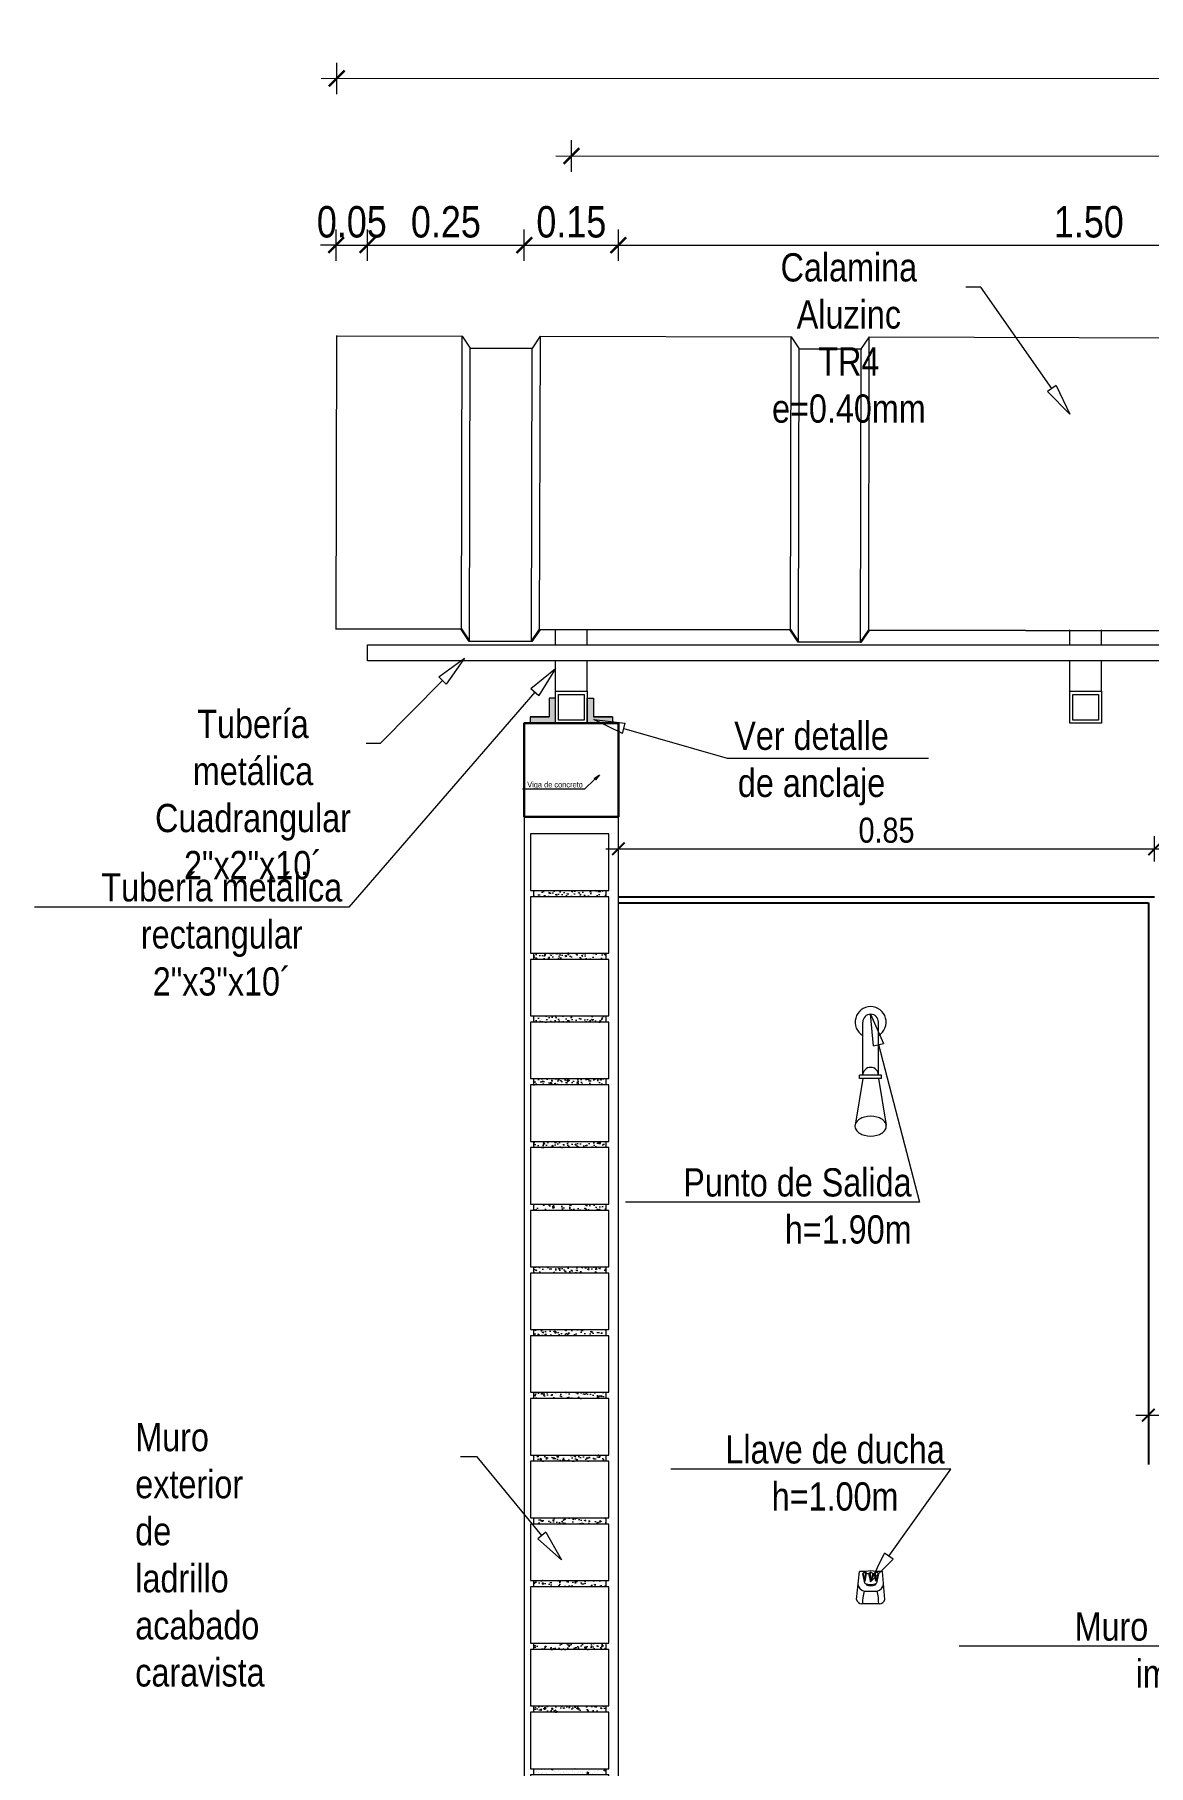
# Model space of a CAD drawing. Header units: metres. Extents: x 116.6 to 157, y -0.9 to 78.1.
# Drawn here: x 117.134 to 118.91, y 68.803 to 71.562 of the extents above; entities that cross this region are included whole.
import ezdxf
from ezdxf import colors
from ezdxf.entities.mleader import LeaderData, LeaderLine
from ezdxf.math import Vec2, Vec3

# ---------------------------------------------------------------- set-up
doc = ezdxf.new("R2010")
doc.units = ezdxf.units.M
doc.layers.get('0').update_dxf_attribs({"color": 253})
doc.layers.get('Defpoints').update_dxf_attribs({"color": 30, "lineweight": 9})
for name, color, linetype, lineweight in [('-Accesorios PVC', 88, 'Continuous', 20), ('-Acero techos', 252, 'Continuous', 13), ('-Achurado', 251, 'Continuous', 5), ('-Acotado', 251, 'Continuous', 5), ('-Ladrillo', 34, 'Continuous', 9), ('-Techo', 136, 'Continuous', 20), ('-Vista', 148, 'Continuous', 9), ('C-COLUMNAS', 150, 'Continuous', 30), ('FIC-2ES_CONCRETO 210', 251, 'Continuous', 30), ('FIC-2ES_VEREDA', 253, 'Continuous', 5), ('sanitarios', 134, 'Continuous', 15)]:
    doc.layers.add(name, color=color, linetype=linetype, lineweight=lineweight)
doc.layers.add('A_50_CotasExter', color=253, linetype='Continuous')
doc.styles.add('-Arial Narrow', font='ARIALN.TTF')
doc.dimstyles.new('Esc 1_20n', dxfattribs={"dimscale": 0.02, "dimtxt": 2, "dimasz": 1, "dimexe": 1, "dimexo": 1, "dimgap": 0.45, "dimtad": 1, "dimtoh": 1, "dimzin": 3, "dimdsep": 46, "dimtxsty": '-Arial Narrow', "dimblk": 'ARCHTICK', "dimcen": 1, "dimdle": 1, "dimclrd": 252, "dimclre": 252, "dimclrt": 252, "dimadec": 0, "dimazin": 0, "dimtfac": 1, "dimtix": 1, "dimtmove": 1, "dimatfit": 2, "dimldrblk": 'ARCHTICK', "dimfxl": 1, "dimfxlon": 1, "dimtolj": 2, "dimlwd": 5, "dimlwe": 5, "dimarcsym": 0})

# ---------------------------------------------------------------- blocks, each defined once
blk = doc.blocks.new('_ArchTick')
at = {"color": 0, "linetype": 'ByBlock', "const_width": 0.15}
blk.add_lwpolyline([(-0.5, -0.5), (0.5, 0.5)], dxfattribs=at)
blk = doc.blocks.new('*D89')
at = {"layer": '-Acotado', "color": 252, "lineweight": 5, "transparency": 16777216}
for p, q in [((118.0648, 70.2444), (118.0648, 70.2844)), ((118.9198, 70.2444), (118.9198, 70.2844)), ((118.0448, 70.2644), (118.9398, 70.2644))]:
    blk.add_line(p, q, dxfattribs=at)
at = {"layer": 'Defpoints', "color": 0, "transparency": 16777216}
for p in [(118.9198, 70.2644), (118.0648, 70.1781), (118.9198, 70.1781)]:
    blk.add_point(p, dxfattribs=at)
at = {"layer": '-Acotado', "color": 252, "lineweight": 5, "transparency": 16777216, "xscale": 0.02, "yscale": 0.02, "zscale": 0.02, "rotation": 180}
blk.add_blockref('_ArchTick', (118.0648, 70.2644), dxfattribs=at)
at = {"layer": '-Acotado', "color": 252, "lineweight": 5, "transparency": 16777216, "xscale": 0.02, "yscale": 0.02, "zscale": 0.02}
blk.add_blockref('_ArchTick', (118.9198, 70.2644), dxfattribs=at)
at = {"layer": '-Acotado', "color": 252, "transparency": 16777216, "insert": (118.4923, 70.2938), "char_height": 0.04, "attachment_point": 5, "style": '-Arial Narrow'}
blk.add_mtext('\\A2;0.85', dxfattribs=at)
blk = doc.blocks.new('*D86')
at = {"layer": '-Acotado', "color": 252, "lineweight": 5, "transparency": 16777216}
for p, q in [((118.8898, 69.3616), (120.3848, 69.3616)), ((118.9098, 69.3416), (118.9098, 69.3816)), ((120.3648, 69.3416), (120.3648, 69.3816))]:
    blk.add_line(p, q, dxfattribs=at)
at = {"layer": 'Defpoints', "color": 0, "transparency": 16777216}
for p in [(120.3648, 69.3616), (118.9098, 69.2831), (120.3648, 69.2831)]:
    blk.add_point(p, dxfattribs=at)
at = {"layer": '-Acotado', "color": 252, "lineweight": 5, "transparency": 16777216, "xscale": 0.02, "yscale": 0.02, "zscale": 0.02, "rotation": 180}
blk.add_blockref('_ArchTick', (118.9098, 69.3616), dxfattribs=at)
at = {"layer": '-Acotado', "color": 252, "lineweight": 5, "transparency": 16777216, "xscale": 0.02, "yscale": 0.02, "zscale": 0.02}
blk.add_blockref('_ArchTick', (120.3648, 69.3616), dxfattribs=at)
at = {"layer": '-Acotado', "color": 252, "transparency": 16777216, "insert": (119.6373, 69.3911), "char_height": 0.04, "attachment_point": 5, "style": '-Arial Narrow'}
blk.add_mtext('\\A2;1.46', dxfattribs=at)
blk = doc.blocks.new('Ladrillo de Canto')
at = {"layer": '-Achurado', "ltscale": 0.009}
h = blk.add_hatch(dxfattribs=at)
h.set_pattern_fill('AR-CONC', color=256, scale=0.0001)
h.paths.add_polyline_path([(0.0575, 0.01), (-0.0575, 0.01), (-0.0575, 0), (0.0575, 0)])
at = {"layer": '-Ladrillo', "lineweight": 5}
for p, q in [((-0.0625, 0.1), (0.0625, 0.1)), ((-0.0625, 0.01), (-0.0625, 0.1)), ((0.0625, 0.1), (0.0625, 0.01)), ((0.0625, 0.01), (-0.0625, 0.01))]:
    blk.add_line(p, q, dxfattribs=at)
blk.add_lwpolyline([(0.0575, 0.01), (-0.0575, 0.01), (-0.0575, 0), (0.0575, 0)], close=True, dxfattribs=at)
blk = doc.blocks.new('*U639')
at = {"layer": '-Acotado', "xscale": -1}
blk.add_blockref('Ladrillo de Canto', (0, -0.05), dxfattribs=at)
blk = doc.blocks.new('*U640')
at = {"layer": '-Acotado', "color": 0, "linetype": 'ByBlock', "lineweight": -2, "transparency": 16777216}
for p in [(0, 1.9), (0, 1.8)]:
    blk.add_blockref('*U639', p, dxfattribs=at)
at = {"layer": '-Acotado', "color": 0, "linetype": 'ByBlock', "lineweight": -2}
for p in [(0, 1.7), (0, 1.6), (0, 1.5), (0, 1.4), (0, 1.3), (0, 1.2), (0, 1.1), (0, 1), (0, 0.9), (0, 0.8), (0, 0.7), (0, 0.6), (0, 0.5), (0, 0.4), (0, 0.3), (0, 0.2), (0, 0.1), (0, 0)]:
    blk.add_blockref('*U639', p, dxfattribs=at)
blk = doc.blocks.new('_ClosedBlank')
at = {"color": 0, "linetype": 'ByBlock', "lineweight": -2}
for p, q in [((-1, 0.167), (0, 0)), ((-1, 0.167), (-1, -0.167)), ((0, 0), (-1, -0.167))]:
    blk.add_line(p, q, dxfattribs=at)
blk = doc.blocks.new('*D652')
at = {"layer": 'A_50_CotasExter', "color": 252, "lineweight": 5, "transparency": 16777216}
for p, q in [((117.9901, 71.3437), (117.9901, 71.3937)), ((120.4401, 71.3431), (120.4401, 71.3931)), ((117.9651, 71.3688), (120.4651, 71.3681))]:
    blk.add_line(p, q, dxfattribs=at)
at = {"layer": 'Defpoints', "color": 0, "transparency": 16777216}
for p in [(120.4401, 71.3681), (117.9898, 70.3154), (120.4398, 70.3147)]:
    blk.add_point(p, dxfattribs=at)
at = {"layer": 'A_50_CotasExter', "color": 252, "lineweight": 5, "transparency": 16777216, "xscale": 0.025, "yscale": 0.025, "zscale": 0.025}
for p, rotation in [((117.9901, 71.3687), 179.984360985541), ((120.4401, 71.3681), 359.9843609855409)]:
    blk.add_blockref('_ArchTick', p, dxfattribs=dict(at, rotation=rotation))
at = {"layer": 'A_50_CotasExter', "color": 252, "transparency": 16777216, "insert": (119.2151, 71.4052), "char_height": 0.05, "attachment_point": 5, "rotation": 359.9844, "style": '-Arial Narrow'}
blk.add_mtext('\\A2;2.45', dxfattribs=at)
blk = doc.blocks.new('*D653')
at = {"layer": 'A_50_CotasExter', "color": 252, "lineweight": 5, "transparency": 16777216}
for p, q in [((117.6648, 71.2017), (117.6648, 71.2517)), ((117.9148, 71.2017), (117.9148, 71.2517)), ((117.6398, 71.2267), (117.9398, 71.2267))]:
    blk.add_line(p, q, dxfattribs=at)
at = {"layer": 'Defpoints', "color": 0, "transparency": 16777216}
for p in [(117.9148, 71.2267), (117.6648, 70.5642), (117.9148, 70.5642)]:
    blk.add_point(p, dxfattribs=at)
at = {"layer": 'A_50_CotasExter', "color": 252, "lineweight": 5, "transparency": 16777216, "xscale": 0.025, "yscale": 0.025, "zscale": 0.025, "rotation": 180}
blk.add_blockref('_ArchTick', (117.6648, 71.2267), dxfattribs=at)
at = {"layer": 'A_50_CotasExter', "color": 252, "lineweight": 5, "transparency": 16777216, "xscale": 0.025, "yscale": 0.025, "zscale": 0.025}
blk.add_blockref('_ArchTick', (117.9148, 71.2267), dxfattribs=at)
at = {"layer": 'A_50_CotasExter', "color": 252, "transparency": 16777216, "insert": (117.7898, 71.2635), "char_height": 0.05, "attachment_point": 5, "style": '-Arial Narrow'}
blk.add_mtext('\\A2;0.25', dxfattribs=at)
blk = doc.blocks.new('*D654')
at = {"layer": 'A_50_CotasExter', "color": 252, "lineweight": 5, "transparency": 16777216}
for p, q in [((117.9148, 71.2017), (117.9148, 71.2517)), ((118.0648, 71.2017), (118.0648, 71.2517)), ((117.8898, 71.2267), (118.0898, 71.2267))]:
    blk.add_line(p, q, dxfattribs=at)
at = {"layer": 'Defpoints', "color": 0, "transparency": 16777216}
for p in [(118.0648, 71.2267), (117.9148, 70.4647), (118.0648, 70.4647)]:
    blk.add_point(p, dxfattribs=at)
at = {"layer": 'A_50_CotasExter', "color": 252, "lineweight": 5, "transparency": 16777216, "xscale": 0.025, "yscale": 0.025, "zscale": 0.025, "rotation": 180}
blk.add_blockref('_ArchTick', (117.9148, 71.2267), dxfattribs=at)
at = {"layer": 'A_50_CotasExter', "color": 252, "lineweight": 5, "transparency": 16777216, "xscale": 0.025, "yscale": 0.025, "zscale": 0.025}
blk.add_blockref('_ArchTick', (118.0648, 71.2267), dxfattribs=at)
at = {"layer": 'A_50_CotasExter', "color": 252, "transparency": 16777216, "insert": (117.9898, 71.2635), "char_height": 0.05, "attachment_point": 5, "style": '-Arial Narrow'}
blk.add_mtext('\\A2;0.15', dxfattribs=at)
blk = doc.blocks.new('*D655')
at = {"layer": 'A_50_CotasExter', "color": 252, "lineweight": 5, "transparency": 16777216}
for p, q in [((118.0648, 71.2017), (118.0648, 71.2517)), ((119.5648, 71.2017), (119.5648, 71.2517)), ((118.0398, 71.2267), (119.5898, 71.2267))]:
    blk.add_line(p, q, dxfattribs=at)
at = {"layer": 'Defpoints', "color": 0, "transparency": 16777216}
for p in [(119.5648, 71.2267), (118.0648, 70.4647), (119.5648, 70.096)]:
    blk.add_point(p, dxfattribs=at)
at = {"layer": 'A_50_CotasExter', "color": 252, "lineweight": 5, "transparency": 16777216, "xscale": 0.025, "yscale": 0.025, "zscale": 0.025, "rotation": 180}
blk.add_blockref('_ArchTick', (118.0648, 71.2267), dxfattribs=at)
at = {"layer": 'A_50_CotasExter', "color": 252, "lineweight": 5, "transparency": 16777216, "xscale": 0.025, "yscale": 0.025, "zscale": 0.025}
blk.add_blockref('_ArchTick', (119.5648, 71.2267), dxfattribs=at)
at = {"layer": 'A_50_CotasExter', "color": 252, "transparency": 16777216, "insert": (118.8148, 71.2635), "char_height": 0.05, "attachment_point": 5, "style": '-Arial Narrow'}
blk.add_mtext('\\A2;1.50', dxfattribs=at)
blk = doc.blocks.new('*D659')
at = {"layer": 'A_50_CotasExter', "color": 252, "lineweight": 5, "transparency": 16777216}
for p, q in [((117.6158, 71.4674), (117.6158, 71.5174)), ((120.8148, 71.4678), (120.8148, 71.5178)), ((117.5908, 71.4924), (120.8398, 71.4928))]:
    blk.add_line(p, q, dxfattribs=at)
at = {"layer": 'Defpoints', "color": 0, "transparency": 16777216}
for p in [(120.8148, 71.4928), (117.6159, 71.0821), (120.8148, 71.0825)]:
    blk.add_point(p, dxfattribs=at)
at = {"layer": 'A_50_CotasExter', "color": 252, "lineweight": 5, "transparency": 16777216, "xscale": 0.025, "yscale": 0.025, "zscale": 0.025}
for p, rotation in [((117.6158, 71.4924), 180.0080432990749), ((120.8148, 71.4928), 0.008043299074957532)]:
    blk.add_blockref('_ArchTick', p, dxfattribs=dict(at, rotation=rotation))
at = {"layer": 'A_50_CotasExter', "color": 252, "transparency": 16777216, "insert": (119.2153, 71.5294), "char_height": 0.05, "attachment_point": 5, "rotation": 0.008, "style": '-Arial Narrow'}
blk.add_mtext('\\A2;3.20', dxfattribs=at)
blk = doc.blocks.new('*D830')
at = {"layer": 'A_50_CotasExter', "color": 252, "lineweight": 5, "transparency": 16777216}
for p, q in [((117.6148, 71.2017), (117.6148, 71.2517)), ((117.6648, 71.2017), (117.6648, 71.2517)), ((117.6148, 71.2267), (117.5898, 71.2267)), ((117.6148, 71.2267), (117.6648, 71.2267)), ((117.6648, 71.2267), (117.6898, 71.2267))]:
    blk.add_line(p, q, dxfattribs=at)
at = {"layer": 'Defpoints', "color": 0, "transparency": 16777216}
for p in [(117.6648, 71.2267), (117.6148, 70.5642), (117.6648, 70.5642)]:
    blk.add_point(p, dxfattribs=at)
at = {"layer": 'A_50_CotasExter', "color": 252, "lineweight": 5, "transparency": 16777216, "xscale": 0.025, "yscale": 0.025, "zscale": 0.025}
blk.add_blockref('_ArchTick', (117.6148, 71.2267), dxfattribs=at)
at = {"layer": 'A_50_CotasExter', "color": 252, "lineweight": 5, "transparency": 16777216, "xscale": 0.025, "yscale": 0.025, "zscale": 0.025, "rotation": 180}
blk.add_blockref('_ArchTick', (117.6648, 71.2267), dxfattribs=at)
at = {"layer": 'A_50_CotasExter', "color": 252, "transparency": 16777216, "insert": (117.6398, 71.2635), "char_height": 0.05, "attachment_point": 5, "style": '-Arial Narrow'}
blk.add_mtext('\\A2;0.05', dxfattribs=at)

msp = doc.modelspace()

# ---------------------------------------------------------------- hatches: boundary and pattern name
at = {"layer": '-Accesorios PVC'}
h = msp.add_hatch(color=256, dxfattribs=at)
h.dxf.hatch_style = 1
h.paths.add_polyline_path([(117.9644, 70.4647), (117.9644, 70.5047), (117.9544, 70.5047), (117.9544, 70.4747), (117.9244, 70.4747), (117.9244, 70.4647)])
h = msp.add_hatch(color=256, dxfattribs=at)
h.dxf.hatch_style = 1
h.paths.add_polyline_path([(118.0153, 70.4647), (118.0153, 70.5047), (118.0253, 70.5047), (118.0253, 70.4747), (118.0553, 70.4747), (118.0553, 70.4647)])

# ---------------------------------------------------------------- linework, layer by layer
at = {"layer": '-Accesorios PVC', "lineweight": 5}
for p, q in [((117.9244, 70.4747), (117.9544, 70.4747)), ((118.0553, 70.4747), (118.0253, 70.4747))]:
    msp.add_line(p, q, dxfattribs=at)
at = {"layer": '-Acero techos', "color": 146, "ltscale": 0.009, "true_color": 0x105689}
for p, q in [((117.9644, 70.5896), (117.9644, 70.6135)), ((118.0153, 70.5896), (118.0153, 70.6134)), ((118.7844, 70.5896), (118.7844, 70.6135)), ((118.8353, 70.5896), (118.8353, 70.6134)), ((117.9644, 70.5155), (117.9644, 70.5642)), ((118.0153, 70.5155), (118.0153, 70.5642)), ((118.7844, 70.5155), (118.7844, 70.5642)), ((118.8353, 70.5155), (118.8353, 70.5642))]:
    msp.add_line(p, q, dxfattribs=at)
for points in [[(117.6648, 70.5896), (120.7647, 70.5896), (120.7647, 70.5642), (117.6648, 70.5642)], [(117.9694, 70.4697), (117.9694, 70.5105), (118.0103, 70.5105), (118.0103, 70.4697)], [(118.7894, 70.4697), (118.7894, 70.5105), (118.8303, 70.5105), (118.8303, 70.4697)]]:
    msp.add_lwpolyline(points, close=True, dxfattribs=at)
for points in [[(118.0153, 70.4647), (117.9644, 70.4647), (117.9644, 70.5155), (118.0153, 70.5155), (118.0153, 70.4647)], [(118.8353, 70.4647), (118.7844, 70.4647), (118.7844, 70.5155), (118.8353, 70.5155), (118.8353, 70.4647)]]:
    msp.add_lwpolyline(points, dxfattribs=at)
at = {"layer": '-Acotado'}
for points in [[(117.9644, 70.4647), (117.9644, 70.5047), (117.9544, 70.5047), (117.9544, 70.4747), (117.9244, 70.4747), (117.9244, 70.4647), (117.9644, 70.4647)], [(118.0153, 70.4647), (118.0153, 70.5047), (118.0253, 70.5047), (118.0253, 70.4747), (118.0553, 70.4747), (118.0553, 70.4647), (118.0153, 70.4647)]]:
    msp.add_lwpolyline(points, dxfattribs=at)
at = {"layer": '-Techo'}
for p, q in [((117.6148, 70.6141), (117.6159, 71.0825)), ((117.6159, 71.0821), (117.8161, 71.0816)), ((117.8148, 70.6149), (117.8159, 71.0816)), ((117.8289, 71.0626), (117.8161, 71.0816)), ((117.9271, 71.0614), (117.9406, 71.0813)), ((117.9393, 70.6146), (117.9404, 71.081)), ((117.9406, 71.0813), (118.3406, 71.0804)), ((118.3393, 70.6137), (118.3404, 71.0804)), ((118.3534, 71.0614), (118.3406, 71.0804)), ((118.4516, 71.0602), (118.4652, 71.0802)), ((118.4639, 70.6134), (118.4649, 71.0798)), ((118.4652, 71.0802), (118.9657, 71.079)), ((117.8276, 70.5958), (117.8286, 71.063)), ((117.8289, 71.0626), (117.9283, 71.0624)), ((117.9265, 70.5956), (117.9276, 71.0624)), ((118.3521, 70.5947), (118.3531, 71.0618)), ((118.3534, 71.0614), (118.4529, 71.0612)), ((118.451, 70.5944), (118.4521, 71.0612)), ((117.6148, 70.6153), (117.8148, 70.6149)), ((117.8143, 70.6139), (117.6148, 70.6143)), ((117.827, 70.5948), (117.8143, 70.6139)), ((117.8148, 70.6149), (117.8276, 70.5958)), ((117.9399, 70.6136), (117.927, 70.5946)), ((118.3388, 70.6127), (117.9399, 70.6136)), ((118.3516, 70.5937), (118.3388, 70.6127)), ((118.4644, 70.6124), (118.4516, 70.5934)), ((118.9638, 70.6113), (118.4644, 70.6124)), ((117.927, 70.5946), (117.827, 70.5948)), ((117.8276, 70.5958), (117.927, 70.5956)), ((118.4516, 70.5934), (118.3516, 70.5937))]:
    msp.add_line(p, q, dxfattribs=at)
for points in [[(117.9258, 70.5946), (117.9393, 70.6146), (118.3393, 70.6137), (118.3521, 70.5947), (118.4516, 70.5944)], [(118.4503, 70.5934), (118.4639, 70.6134), (118.9644, 70.6123), (118.9771, 70.5933), (119.0766, 70.593)]]:
    msp.add_lwpolyline(points, dxfattribs=at)
at = {"layer": '-Vista'}
for p, q in [((117.9148, 70.3154), (117.9148, 68.2881)), ((118.0648, 68.2881), (118.0648, 70.3154))]:
    msp.add_line(p, q, dxfattribs=at)
for p, q in [((118.0648, 70.1881), (118.9198, 70.1881)), ((118.0648, 70.1781), (118.9098, 70.1781)), ((118.9098, 70.1781), (118.9098, 69.2831))]:
    msp.add_line(p, q)
at = {"layer": 'C-COLUMNAS'}
for p, q in [((118.0152, 70.4647), (117.9644, 70.4647)), ((117.9148, 70.3154), (117.9898, 70.3154))]:
    msp.add_line(p, q, dxfattribs=at)
at = {"layer": 'FIC-2ES_CONCRETO 210', "ltscale": 0.025}
msp.add_lwpolyline([(117.9148, 70.3154), (118.0648, 70.3154), (118.0648, 70.4647), (117.9148, 70.4647)], close=True, dxfattribs=at)
at = {"layer": 'FIC-2ES_VEREDA'}
for p, q in [((117.9644, 70.4647), (117.9644, 70.5047)), ((118.0153, 70.4647), (118.0153, 70.5047)), ((117.9644, 70.4647), (117.9244, 70.4647)), ((118.0153, 70.4647), (118.0553, 70.4647))]:
    msp.add_line(p, q, dxfattribs=at)
at = {"layer": 'sanitarios'}
for p, q in [((118.4545, 69.9035), (118.4545, 69.9881)), ((118.4795, 69.9035), (118.4795, 69.9881)), ((118.4545, 69.8985), (118.4421, 69.824)), ((118.4845, 69.9035), (118.4495, 69.9035)), ((118.4495, 69.8985), (118.4495, 69.9035)), ((118.4845, 69.8985), (118.4495, 69.8985)), ((118.4795, 69.8985), (118.4918, 69.824)), ((118.4845, 69.8985), (118.4845, 69.9035)), ((118.4445, 69.068), (118.4492, 69.1127)), ((118.4598, 69.1127), (118.4492, 69.1127)), ((118.4547, 69.1091), (118.4591, 69.1115)), ((118.4547, 69.1091), (118.4584, 69.0973)), ((118.4584, 69.0973), (118.4591, 69.1115)), ((118.4584, 69.0973), (118.4606, 69.1091)), ((118.4591, 69.1115), (118.4606, 69.1091)), ((118.4636, 69.1091), (118.467, 69.1114)), ((118.4636, 69.1091), (118.467, 69.0961)), ((118.467, 69.0961), (118.467, 69.1114)), ((118.4703, 69.1091), (118.467, 69.1114)), ((118.4703, 69.1091), (118.467, 69.0961)), ((118.4749, 69.1115), (118.4734, 69.1091)), ((118.4755, 69.0973), (118.4734, 69.1091)), ((118.4858, 69.1127), (118.4742, 69.1127)), ((118.4755, 69.0973), (118.4749, 69.1115)), ((118.4793, 69.1091), (118.4749, 69.1115)), ((118.4793, 69.1091), (118.4755, 69.0973)), ((118.4896, 69.068), (118.4858, 69.1127)), ((118.4565, 69.0813), (118.4774, 69.0813)), ((118.4593, 69.0932), (118.4597, 69.091)), ((118.475, 69.0934), (118.4746, 69.0912)), ((118.4811, 69.0609), (118.4529, 69.0609))]:
    msp.add_line(p, q, dxfattribs=at)
msp.add_lwpolyline([(118.477, 69.8077, 0.077233), (118.4847, 69.8111, 0.107167), (118.4903, 69.8166, 0.297606), (118.4903, 69.8279, 0.107167), (118.4847, 69.8335, 0.077233), (118.477, 69.8369, 0.129171), (118.457, 69.8369, 0.077233), (118.4493, 69.8335, 0.107167), (118.4437, 69.8279, 0.297606), (118.4437, 69.8166, 0.107167), (118.4493, 69.8111, 0.077233), (118.457, 69.8077, 0.12917), (118.477, 69.8077)], format="xyb", dxfattribs=at)
for points in [[(118.4578, 69.0939), (118.4547, 69.1091)], [(118.4606, 69.1091), (118.4636, 69.1091)], [(118.4703, 69.1091), (118.4734, 69.1091)], [(118.4793, 69.1091), (118.4761, 69.0939)]]:
    msp.add_lwpolyline(points, dxfattribs=at)
for centre, radius, start, end in [((118.467, 69.9881), 0.0247, 300.344, 239.656), ((118.467, 69.9881), 0.0125, 0, 180), ((118.467, 69.9035), 0.0125, 0, 180), ((118.4602, 69.1067), 0.00605, 100.8502, 156.5317), ((118.467, 69.0742), 0.0392, 78.3829, 101.6171), ((118.4737, 69.1067), 0.00605, 23.4683, 79.1498), ((118.4587, 69.0931), 0.012, 183.5171, 259.5325), ((118.5522, 69.059), 0.0983, 166.8906, 179.2336), ((118.467, 69.1127), 0.021, 244.0797, 295.9203), ((118.467, 69.1127), 0.0229, 251.5113, 289.589), ((118.4753, 69.0931), 0.012, 280.4675, 356.4829), ((118.3817, 69.059), 0.0983, 0.7664, 13.1094), ((118.4532, 69.0697), 0.00883, 191.1725, 267.9124), ((118.4808, 69.0697), 0.00883, 272.0876, 348.8275)]:
    msp.add_arc(centre, radius, start, end, dxfattribs=at)

# ---------------------------------------------------------------- block references
at = {"layer": '-Acotado'}
msp.add_blockref('*U640', (117.9873, 68.3381), dxfattribs=at)

# ---------------------------------------------------------------- dimensions: what is measured, and where the dimension line sits
dim = msp.add_linear_dim(base=(118.9198301, 70.2644185), p1=(118.0648302, 70.1781492), p2=(118.9198301, 70.1781492), dimstyle='Esc 1_20n', dxfattribs=at)
dim.commit()
dim.dimension.update_dxf_attribs({"geometry": '*D89', "text_midpoint": (118.4923301, 70.2938415)})
dim = msp.add_aligned_dim(p1=(118.9098301, 69.2831492), p2=(120.3648302, 69.2831493), distance=0.0784892, dimstyle='Esc 1_20n', dxfattribs=at)
dim.commit()
dim.dimension.update_dxf_attribs({"geometry": '*D86', "text_midpoint": (119.6373301, 69.3910614)})
at = {"layer": 'A_50_CotasExter'}
for p1, p2, distance, picture, middle in [((117.6159, 71.0821), (120.8148, 71.0825), 0.4103, '*D659', (119.2153, 71.5294)), ((117.9898, 70.3154), (120.4398, 70.3147), 1.0533, '*D652', (119.2151, 71.4052)), ((117.6148, 70.5642), (117.6648, 70.5642), 0.6625, '*D830', (117.6398, 71.2635)), ((117.6648, 70.5642), (117.9148, 70.5642), 0.6625, '*D653', (117.7898, 71.2635))]:
    dim = msp.add_aligned_dim(p1=p1, p2=p2, distance=distance, dimstyle='Esc 1_20n', override={"dimscale": 0.025}, dxfattribs=at)
    dim.commit()
    dim.dimension.update_dxf_attribs({"geometry": picture, "text_midpoint": middle})
for base, p1, p2, picture, middle in [((118.0648, 71.2267), (117.9148, 70.4647), (118.0648, 70.4647), '*D654', (117.9898, 71.2635)), ((119.5648, 71.2267), (118.0648, 70.4647), (119.5648, 70.096), '*D655', (118.8148, 71.2635))]:
    dim = msp.add_linear_dim(base=base, p1=p1, p2=p2, angle=180, dimstyle='Esc 1_20n', override={"dimscale": 0.025}, dxfattribs=at)
    dim.commit()
    dim.dimension.update_dxf_attribs({"geometry": picture, "text_midpoint": middle})

# ---------------------------------------------------------------- leaders
at = {"layer": '-Acotado'}
ml = msp.add_multileader_mtext('Standard', dxfattribs=at)
ml.set_content('Calamina Aluzinc\\PTR4 e=0.40mm', color=7, style='-Arial Narrow')
ml.set_leader_properties(color=7, linetype='ByLayer', lineweight=0)
ml.set_arrow_properties(name='CLOSEDBLANK')
ml.build(insert=Vec2(0, 0))
ml.multileader.update_dxf_attribs({"has_dogleg": 0, "text_left_attachment_type": 6, "text_right_attachment_type": 6, "dogleg_length": 0, "arrow_head_size": 0.05, "scale": 0.025})
ctx = ml.context
ctx.base_point, ctx.scale, ctx.char_height, ctx.arrow_head_size, ctx.landing_gap_size, ctx.plane_origin = Vec3(118.2222, 71.1597), 0.025, 0.045, 0.05, 0.0125, Vec3(121.0931, 73.1783)
ctx.left_attachment, ctx.right_attachment, ctx.text_align_type = 6, 6, 1
notes = []
notes.append((ctx, [(1, (1, 1, 0), (118.6425, 71.1597), (-1, 0), 0, [(0, [(118.7844, 70.9572)], 0, [])])]))
ctx.mtext.insert, ctx.mtext.width, ctx.mtext.alignment, ctx.mtext.flow_direction = Vec3(118.4323, 71.2137), 0.447901, 2, 5
ml = msp.add_multileader_mtext('Standard', dxfattribs=at)
ml.set_content('Tubería metálica\\Prectangular\\P2"x3"x10´', color=7, style='-Arial Narrow')
ml.set_leader_properties(color=7, linetype='ByLayer', lineweight=0)
ml.set_arrow_properties(name='CLOSEDBLANK')
ml.build(insert=Vec2(0, 0))
ml.multileader.update_dxf_attribs({"has_dogleg": 0, "text_left_attachment_type": 6, "text_right_attachment_type": 6, "dogleg_length": 0, "arrow_head_size": 0.05, "scale": 0.025})
ctx = ml.context
ctx.base_point, ctx.scale, ctx.char_height, ctx.arrow_head_size, ctx.landing_gap_size, ctx.plane_origin = Vec3(117.2298, 70.1715), 0.025, 0.045, 0.05, 0.0125, Vec3(119.3168, 71.6189)
ctx.left_attachment, ctx.right_attachment, ctx.text_align_type = 6, 6, 1
notes.append((ctx, [(1, (1, 1, 0), (117.6352, 70.1715), (-1, 0), 0, [(0, [(117.9644, 70.552)], 0, [])])]))
ctx.mtext.insert, ctx.mtext.alignment, ctx.mtext.flow_direction = Vec3(117.4325, 70.2255), 2, 5
ml = msp.add_multileader_mtext('Standard', dxfattribs=at)
ml.set_content('Tubería metálica\\P\\pxqc;Cuadrangular\\P2"x2"x10´', color=7, style='-Arial Narrow')
ml.set_leader_properties(color=7, linetype='ByLayer', lineweight=0)
ml.set_arrow_properties(name='CLOSEDBLANK')
ml.build(insert=Vec2(0, 0))
ml.multileader.update_dxf_attribs({"has_dogleg": 0, "text_left_attachment_type": 6, "text_right_attachment_type": 6, "dogleg_length": 0, "arrow_head_size": 0.05, "scale": 0.025})
ctx = ml.context
ctx.base_point, ctx.scale, ctx.char_height, ctx.arrow_head_size, ctx.landing_gap_size, ctx.plane_origin = Vec3(117.2796, 70.432), 0.025, 0.045, 0.05, 0.0125, Vec3(118.8723, 72.2693)
ctx.left_attachment, ctx.right_attachment, ctx.text_align_type = 6, 6, 1
notes.append((ctx, [(1, (1, 1, 0), (117.685, 70.432), (-1, 0), 0, [(0, [(117.8195, 70.5685)], 0, [])])]))
ctx.mtext.insert, ctx.mtext.width, ctx.mtext.alignment, ctx.mtext.flow_direction = Vec3(117.4823, 70.486), 0.380413, 2, 5
ml = msp.add_multileader_mtext('Standard', dxfattribs=at)
ml.set_content('Ver detalle\\Pde anclaje', color=7, style='-Arial Narrow')
ml.set_leader_properties(color=7, linetype='ByLayer', lineweight=0)
ml.set_arrow_properties(name='CLOSEDBLANK')
ml.build(insert=Vec2(0, 0))
ml.multileader.update_dxf_attribs({"has_dogleg": 0, "text_left_attachment_type": 6, "text_right_attachment_type": 6, "dogleg_length": 0, "arrow_head_size": 0.05, "scale": 0.025})
ctx = ml.context
ctx.base_point, ctx.scale, ctx.char_height, ctx.arrow_head_size, ctx.landing_gap_size, ctx.plane_origin = Vec3(118.2383, 70.4088), 0.025, 0.045, 0.05, 0.0125, Vec3(120.1889, 71.8561)
ctx.left_attachment, ctx.right_attachment, ctx.text_align_type = 6, 6, 1
notes.append((ctx, [(0, (1, 1, 0), (118.2383, 70.4088), (1, 0), 0, [(0, [(118.0255, 70.4703)], 0, [])])]))
ctx.mtext.insert, ctx.mtext.alignment, ctx.mtext.flow_direction = Vec3(118.3728, 70.4671), 2, 5
ml = msp.add_multileader_mtext('Standard', dxfattribs=at)
ml.set_content('Viga de concreto', color=7, style='-Arial Narrow')
ml.set_leader_properties(color=7, linetype='Continuous', lineweight=5)
ml.set_arrow_properties(name='CLOSEDBLANK')
ml.build(insert=Vec2(0, 0))
ml.multileader.update_dxf_attribs({"has_dogleg": 0, "text_left_attachment_type": 6, "text_right_attachment_type": 6, "dogleg_length": 0, "arrow_head_size": 0.01, "scale": 0.005})
ctx = ml.context
ctx.base_point, ctx.scale, ctx.char_height, ctx.arrow_head_size, ctx.landing_gap_size, ctx.plane_origin = Vec3(117.9286, 70.3596), 0.005, 0.009, 0.01, 0.0025, Vec3(117.5737, 70.2642)
ctx.left_attachment, ctx.right_attachment, ctx.text_align_type = 6, 6, 2
notes.append((ctx, [(1, (1, 1, 0), (118.0106, 70.3596), (-1, 0), 0, [(0, [(118.0347, 70.3823)], 0, [])])]))
ctx.mtext.insert, ctx.mtext.alignment, ctx.mtext.flow_direction = Vec3(118.0081, 70.3712), 3, 5
ml = msp.add_multileader_mtext('Standard', dxfattribs=at)
ml.set_content('Punto de Salida\\Ph=1.90m', color=7, style='-Arial Narrow')
ml.set_leader_properties(color=7, linetype='ByLayer', lineweight=0)
ml.set_arrow_properties(name='CLOSEDBLANK')
ml.build(insert=Vec2(0, 0))
ml.multileader.update_dxf_attribs({"has_dogleg": 0, "text_left_attachment_type": 6, "text_right_attachment_type": 6, "dogleg_length": 0, "arrow_head_size": 0.05, "scale": 0.025})
ctx = ml.context
ctx.base_point, ctx.scale, ctx.char_height, ctx.arrow_head_size, ctx.landing_gap_size, ctx.plane_origin = Vec3(118.162, 69.7012), 0.025, 0.045, 0.05, 0.0125, Vec3(120.0727, 71.5689)
ctx.left_attachment, ctx.right_attachment, ctx.text_align_type = 6, 6, 2
notes.append((ctx, [(1, (1, 1, 0), (118.5448, 69.7012), (-1, 0), 0, [(0, [(118.467, 70.0006)], 0, [])])]))
ctx.mtext.insert, ctx.mtext.alignment, ctx.mtext.flow_direction = Vec3(118.5323, 69.7552), 3, 5
ml = msp.add_multileader_mtext('Standard', dxfattribs=at)
ml.set_content('Muro exterior de ladrillo\\P\\pt7;acabado caravista', color=7, style='-Arial Narrow')
ml.set_leader_properties(color=7, linetype='ByLayer', lineweight=0)
ml.set_arrow_properties(name='CLOSEDBLANK')
ml.build(insert=Vec2(0, 0))
ml.multileader.update_dxf_attribs({"has_dogleg": 0, "text_left_attachment_type": 6, "text_right_attachment_type": 6, "dogleg_length": 0, "arrow_head_size": 0.05, "scale": 0.025})
ctx = ml.context
ctx.base_point, ctx.scale, ctx.char_height, ctx.arrow_head_size, ctx.landing_gap_size, ctx.plane_origin = Vec3(117.2821, 69.2952), 0.025, 0.045, 0.05, 0.0125, Vec3(120.544, 70.1448)
ctx.left_attachment, ctx.right_attachment = 6, 6
notes.append((ctx, [(1, (1, 1, 0), (117.8399, 69.2952), (-1, 0), 0, [(0, [(117.9743, 69.1313)], 0, [])])]))
ctx.mtext.insert, ctx.mtext.width, ctx.mtext.flow_direction = Vec3(117.2946, 69.3492), 0.573237, 5
ml = msp.add_multileader_mtext('Standard', dxfattribs=at)
ml.set_content('Llave de ducha\\Ph=1.00m', color=7, style='-Arial Narrow')
ml.set_leader_properties(color=7, linetype='ByLayer', lineweight=0)
ml.set_arrow_properties(name='CLOSEDBLANK')
ml.build(insert=Vec2(0, 0))
ml.multileader.update_dxf_attribs({"has_dogleg": 0, "text_left_attachment_type": 6, "text_right_attachment_type": 6, "dogleg_length": 0, "arrow_head_size": 0.05, "scale": 0.025})
ctx = ml.context
ctx.base_point, ctx.scale, ctx.char_height, ctx.arrow_head_size, ctx.landing_gap_size, ctx.plane_origin = Vec3(118.226, 69.2756), 0.025, 0.045, 0.05, 0.0125, Vec3(120.168, 71.1433)
ctx.left_attachment, ctx.right_attachment, ctx.text_align_type = 6, 6, 1
notes.append((ctx, [(1, (1, 1, 0), (118.5947, 69.2756), (-1, 0), 0, [(0, [(118.467, 69.0961)], 0, [])])]))
ctx.mtext.insert, ctx.mtext.alignment, ctx.mtext.flow_direction = Vec3(118.4103, 69.3296), 2, 5
ml = msp.add_multileader_mtext('Standard', dxfattribs=at)
ml.set_content('Muro interior tarrajeado con\\Pimper. y pulido C:A 1:5,\\Pe=1.5 cm, h=2.10m', color=7, style='-Arial Narrow')
ml.set_leader_properties(color=7, linetype='ByLayer', lineweight=0)
ml.set_arrow_properties(name='CLOSEDBLANK')
ml.build(insert=Vec2(0, 0))
ml.multileader.update_dxf_attribs({"has_dogleg": 0, "text_left_attachment_type": 6, "text_right_attachment_type": 6, "dogleg_length": 0, "arrow_head_size": 0.05, "scale": 0.025})
ctx = ml.context
ctx.base_point, ctx.scale, ctx.char_height, ctx.arrow_head_size, ctx.landing_gap_size, ctx.plane_origin = Vec3(118.7871, 68.9933), 0.025, 0.045, 0.05, 0.0125, Vec3(121.398, 70.9649)
ctx.left_attachment, ctx.right_attachment, ctx.text_align_type = 6, 6, 2
notes.append((ctx, [(1, (1, 1, 0), (119.4379, 68.9933), (-1, 0), 0, [(0, [(119.6769, 68.8702)], 0, [])])]))
ctx.mtext.insert, ctx.mtext.alignment, ctx.mtext.flow_direction = Vec3(119.4254, 69.0473), 3, 5
for ctx, leaders in notes:
    for number, flags, end, landing, length, lines in leaders:
        leader = LeaderData()
        leader.index, (leader.has_last_leader_line, leader.has_dogleg_vector, leader.attachment_direction) = number, flags
        leader.last_leader_point, leader.dogleg_vector, leader.dogleg_length = Vec3(end), Vec3(landing), length
        for number, points, colour, breaks in lines:
            line = LeaderLine()
            line.index, line.vertices, line.color, line.breaks = number, Vec3.list(points), colors.encode_raw_color(colour), breaks
            leader.lines.append(line)
        ctx.leaders.append(leader)

doc.saveas('drawing.dxf')
